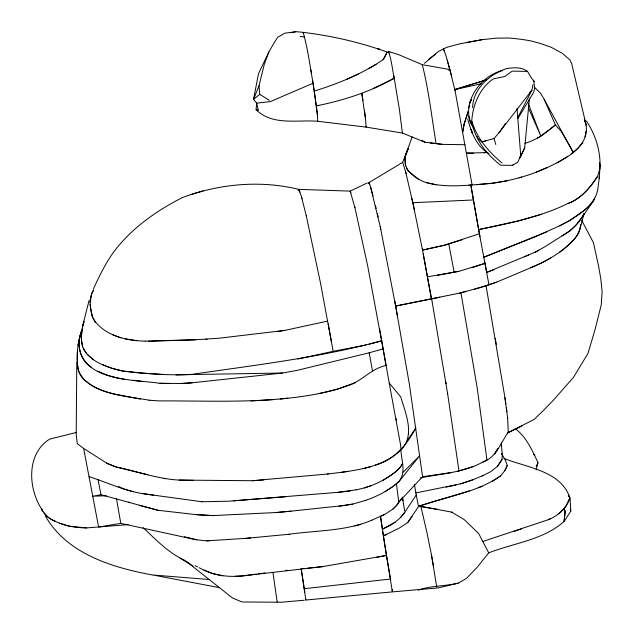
<?xml version="1.0" encoding="UTF-8"?>
<svg xmlns="http://www.w3.org/2000/svg" width="634" height="634" viewBox="0 0 634 634"><rect width="100%" height="100%" fill="white"/><g stroke="black" fill="none" stroke-linecap="round" stroke-linejoin="round"><path stroke-width="0.95" d="M468.677 116.26L470.333 122.56L473.875 128.052C458.406 106.583 479.676 75.375 502.627 70.556M76.801 362.418L76.207 434.449L77.277 443.657L83.585 448.381M90.163 302.616L91.764 293.296L93.578 290.047C88.332 298.305 89.933 309.027 92.738 317.903C103.382 335.497 125.944 340.838 145.257 341.132M354.826 207.239L367.712 266.026L383.087 348.882L369.043 352.837L296.633 370.494L282.447 373.03L189.828 374.591C167.313 375.479 144.734 373.672 122.394 370.985C107.788 367.427 90.337 362.505 83.125 347.963C80.043 339.499 81.398 330.005 84.053 321.636L82.658 325.916L89.132 300.286M81.366 337.787L82.214 328.729M412.14 136.928L405.784 154.625C401.053 168.43 414.224 178.32 425.66 182.41C447.073 188.56 469.826 184.866 491.667 183.345C518.232 179.794 544.376 171.212 567.089 156.883C578.462 150.155 588.558 138.767 586.046 124.644L571.686 63.646L569.942 59.945L562.326 53.335L551.168 47.273L539.788 43.278L530.103 40.711L520.942 39.253L509.467 38.016L496.042 38.175L481.88 39.72L459.523 43.881L446.487 47.423L438.221 51.616L424.455 63.376M77.411 351.624C77.269 361.039 76.143 372.245 83.751 379.306C101.606 395.386 126.816 396.084 149.244 400.228L149.632 400.268M140.479 399.095L121.997 395.521C105.846 392.668 85.281 387.223 78.465 370.589C75.866 357.101 77.419 343.065 81.802 330.116C73.409 351.632 85.21 368.647 106.663 375.059C123.828 380.812 142.19 380.836 159.95 383.301L181.07 383.499L191.983 382.817L282.447 373.03M79.615 340.014C77.966 350.713 82.111 361.808 91.661 367.514M289.572 534.208L246.047 538.345L206.581 540.842L195.843 539.692L120.793 523.375L98.603 527.052L83.64 448.436L107.344 463.541L115.943 466.941C136.984 471.355 157.541 478.947 179.176 480.089L252.292 480.723L328.333 473.947C353.344 470.761 381.502 468.415 400.664 450.156C415.619 435.732 405.601 413.431 400.743 396.868L389.213 383.047L400.514 444.569M408.51 433.854L408.581 432.459M402.162 133.021L366.135 127.109L317.745 121.284L317.452 115.079L314.266 91.066C338.54 83.537 362.458 73.79 383.522 59.39L387.2 52.051C360.136 42.391 331.685 35.75 303.155 32.366L303.171 32.794L302.275 32.191L295.761 31.7L284.65 33.237L277.621 37.335L273.658 43.611L268.871 51.956L258.474 73.734L253.552 99.316L256.659 103.152L258.347 110.205L256.112 109.698L256.651 103.16L270.243 101.63L313.053 83.26C310.089 66.245 307.847 48.984 303.155 32.366L303.171 32.802M585.967 131.214L585.039 136.92M599.193 178.606L599.986 167.59L599.55 162.732L599.93 168.478L597.704 176.212C590.167 187.553 581.029 198.878 567.731 203.546C539.7 217.327 508.951 223.398 478.607 229.627L488.957 284.737L474.62 289.104M304.772 591.99L301.158 568.555L305.857 600.041C349.58 595.865 393.199 591.641 436.929 588.059L431.429 554.742L426.92 532.505L420.944 506.614L419.074 506.027M392.184 589.62L392.319 591.371L383.277 535.865L398.794 528.376L407.67 522.638L418.519 506.55L415.849 492.935L460.775 483.805L472.916 479.779L482.807 475.674L490.668 471.72L497.286 466.584L501.969 459.602L502.382 455.141L501.209 442.92M559.568 252.173C568.547 245.279 579.833 237.029 580.641 224.769C580.205 235.729 570.505 243.084 562.984 249.828C553.006 257.127 542.197 263.181 530.721 267.77L496.525 282.17L482.759 286.893L459.436 293.154L395.648 306.048L380.281 226.806L370.581 187.078M533.345 80.573L534.414 81.715L531.546 78.148L527.504 71.404L512.256 71.095L504.807 76.476L493.236 78.941C479.621 88.166 472.695 105.165 471.744 121.173C474.66 139.274 486.397 154.26 500.662 165.197L512.446 165.371L517.693 162.217L524.675 147.841L529.453 98.183M599.423 176.878L597.822 188.908C595.54 204.196 581.64 212.707 569.831 220.473L559.822 225.744L536.412 236.308L483.885 257.214M472.647 107.685C472.996 88.53 489.535 74.558 506.447 68.623C513.492 67.592 521.505 66.768 527.504 71.404M532.972 84.671L531.871 90.242L517.867 117.385M468.732 107.923L470.166 101.812L471.514 99.53L470.166 101.812M77.887 345.3L80.241 335.544M259.021 85.796L259.718 94.379L253.552 99.316L259.021 85.796L264.259 64.359L268.871 51.956M536.158 469.937L537.965 462.598C532.219 450.314 526.386 436.858 515.141 428.647M501.962 459.602L497.286 466.584M580.372 227.558L584.049 213.595M373.069 195.985A148.237 5.492 79.7 0 0 370.573 187.085C370.074 186.665 369.479 181.673 368.259 183.044L402.669 162.328L408.011 148.879L405.253 156.321L405.633 165.918M272.977 572.581L277.185 602.213L242.085 601.975L232.575 598.052L185.968 561.138M562.104 235.975C571.123 230.808 579.23 223.303 583.763 213.888L583.153 215.718L576.599 224.436L569.95 230.839L544.978 246.721L535.048 252.229L486.714 272.398L484.899 262.516M277.256 601.999L280.466 602.3L304.201 600.24M400.894 449.855C401.314 460.347 406.418 472.148 399.024 481.42C389.371 490.304 377.381 496.351 365.041 500.567L352.805 504.093L344.111 505.512L291.054 511.162L276.258 512.518L212.715 515.601L196.358 514.657L158.048 510.299L100.933 494.718L92.905 496.2L106.322 495.772M597.704 176.212C590.159 187.553 581.029 198.886 567.723 203.554M405.784 154.625L408.011 148.879M492.594 481.214L500.694 475.769L504.862 470.626L507.255 465.435L505.449 460.332L501.724 453.912M504.862 470.626L507.263 465.427M93.372 288.993C100.529 273.484 108.081 257.848 119.406 244.882C136.635 224.61 159.118 209.402 182.671 197.436C219.554 183.844 260.305 179.937 298.677 189.36L301.372 196.429L306.262 215.711M521.021 155.702L524.675 147.841M536.15 466.347L537.965 462.598M594.747 197.982C589.905 208.507 578.58 213.761 569.831 220.466L559.822 225.736M420.374 477.893C441.161 473.756 463.359 472.607 482.379 462.297C495.875 457.851 500.495 443.491 507.818 432.792L508.238 431.865L507.668 418.313L504.933 397.653L486.064 285.736M581.6 220.164L593.448 242.671L598.718 266.795L600.786 278.746L602.118 291.791L601.294 304.669L595.152 329.212L587.987 353.392L573.334 377.547L553.038 400.553L543.195 410.65L534.24 419.367L507.818 432.8L508.238 431.857M298.677 189.36L298.249 190.121L298.677 189.36L350.158 191.111L367.268 182.957M450.481 472.702L422.585 476.697L398.738 502.128L397.352 504.561L393.238 508.872L384.759 514.348L380.503 516.29L382.294 529.192C391.035 525.443 399.468 520.3 404.817 512.217M497.833 448.595L494.647 454.087L497.833 448.603M517.907 118.542L533.622 92.366L534.7 88.078L533.709 80.954M503.99 458.406C526.735 467.726 561.407 470.674 570.101 498.443L570.766 511.147L564.371 521.172C543.663 539.954 513.873 542.997 488.727 552.856L477.22 567.224L466.505 578.359L458.311 583.121L437.809 588.003M401.908 497.888L397.367 504.545L393.08 508.967M416.213 495.043L405.015 511.971L400.736 517.265M504.458 125.167L505.464 123.646L499.41 132.205L494.044 138.537L481.745 141.937L477.568 138.109L477.283 136.445M407.4 440.361L415.825 428.021C406.917 444.751 394.372 459.904 375.376 465.11M583.145 215.711L594.003 200.154M407.67 522.622L412.1 516.401M582.892 142.484L577.764 148.332L573.033 152.279L544.138 99.197L540.43 93.119L534.311 87.104M499.085 132.617L531.871 90.242L529.81 92.295M558.911 513.912L565.607 506.772L569.863 497.825C567.058 508.183 557.999 515.751 548.315 519.706L482.347 541.626M403.2 472.179L419.629 455.83L399.04 481.42L394.53 485.295M512.446 165.371L513.294 164.634M571.377 153.674L573.025 152.279L570.79 147.635L561.066 131.159L555.432 124.938L544.13 99.189M428.774 59.192L435.59 54.159M395.061 522.305L382.857 528.914M383.087 348.89L385.995 365.525C370.589 368.576 360.976 382.516 345.926 386.217C337.114 389.545 327.937 391.907 318.688 393.643C266.153 403.937 212.382 400.64 159.205 400.918L149.236 400.228M383.039 59.723L387.192 52.051M567.081 156.883L557.056 162.986M500.694 475.777C476.467 492.919 445.773 496.454 418.519 506.55M385.218 491.493L393.381 486.191M537.458 138.141L541.285 135.874L555.432 124.938C546.246 132.561 536.729 139.995 525.031 143.316M368.584 68.623L376.12 64.319M383.15 480.152C390.282 475.714 398.271 471.244 402.463 463.676A58.914 23.109 -9.4 0 1 391.622 474.723C381.097 482.466 368.679 487.427 355.888 489.868M550.835 257.935L541.381 263.007L530.713 267.77M468.78 185.255L472.124 185.025L455.061 90.654L449.783 69.566L422.284 64.684L399.111 54.849L388.357 51.362C391.614 59.873 392.295 69.312 394.245 78.236C370.105 91.922 343.438 100.441 316.311 105.886L317.452 115.079M394.245 78.244L373.101 88.657M482.965 461.988L486.928 459.904L477.188 387.802L460.942 292.757L466.109 291.394M535.048 252.221L538.971 250.208M384.751 514.34L371.944 520.126M507.818 432.8L521.893 426.048M346.917 79.226L358.234 74.012M548.315 519.698L550.399 518.77M482.117 475.976L482.799 475.674M524.263 256.928L528.629 255.026M546.801 231.798L483.885 257.206M361.705 93.364L365.438 118.059L366.127 127.117L365.644 126.507M536.293 172.115L547.372 167.376M371.952 520.134L371.873 520.165C345.831 531.292 316.707 530.309 289.088 534.256M386.914 534.383L383.269 535.849M493.87 269.775L486.722 272.39M355.095 382.73L337.732 389.086L318.688 393.635M478.25 487.736L482.109 486.318M365.057 500.559L365.897 500.258M541.658 214.189L518.35 220.909L478.607 229.627L470.84 185.112L479.978 236.847M364.352 487.966L371.175 485.581M479.367 233.764L444.711 245.152L422.521 250.105L444.711 245.152L462.574 239.62M472.909 479.779L460.775 483.805M488.957 284.737L496.525 282.17M473.59 466.481L457.867 471.181M514.15 531.355L521.639 528.891M469.358 490.843L419.09 506.011L452.082 512.193M471.989 267.707L485.05 263.34L458.85 271.328L427.427 276.852L423.25 253.917M191.08 194.48L203.118 190.905M519.135 177.774L521.631 177.076M369.297 344.143L381.692 340.815C319.512 357.663 255.296 365.097 191.69 374.377L176.03 374.916M459.428 293.154L460.942 292.749M481.745 141.937L485.85 140.867M362.997 468.645L371.492 466.497M418.337 590.088C431.271 585.562 445.108 586.355 458.311 583.121M76.231 432.483L49.618 439.148C23.49 455.529 28.585 496.897 47.74 516.972C58.978 524.841 73.013 527.821 86.581 527.908L128.195 524.627M354.794 525.871L360.889 524.381M439.837 297.243L395.64 306.048L409.247 383.467L422.585 476.697M318.72 105.323L316.311 105.878L312.602 80.344M291.291 32.706L295.761 31.7M481.642 83.672L454.824 89.584L455.061 90.654M145.265 341.124L195.312 339.792L219.245 338.199L284.832 330.401L327.715 321.066M365.913 345.007L333.167 351.323M297.932 359.01L333.143 351.331L320.661 283.85L306.222 215.56M458.85 271.312L437.642 275.299M446.122 487.126L456.131 485.058M202.032 501.763L228.708 501.201L338.065 492.341L355.872 489.86M385.979 555.535L386.502 555.432L380.503 516.29M199.179 567.692C213.967 576.536 231.497 577.685 248.179 575.268L322.793 566.59L386.502 555.439L390.528 579.024L304.241 588.701M376.564 557.31L385.036 555.709M507.81 180.619L491.659 183.345L476.808 184.692M481.88 39.72L467.123 42.367M352.813 504.078L339.016 506.186M449.775 69.566L448.349 69.788L449.783 69.566L447.247 60.111M277.573 331.519L284.832 330.401M256.398 574.111L241.736 575.973L235.317 576.203M258.292 573.825L261.121 573.405M263.015 573.12L264.901 572.843M342.003 472.235L348.28 471.331M190.422 374.543L191.714 374.369M322.809 566.598L307.72 568.151M285.783 570.473L287.709 570.235M350.594 490.93L338.065 492.341M280.165 398.992L287.915 398.176M327.453 474.042L328.341 473.955M291.054 511.162L276.258 512.51M246.032 538.353L250.676 537.949M263.776 479.938L252.3 480.723M233.597 500.82L285.585 496.763M484.186 152.746L485.985 152.612L466.592 153.119L473.424 153.254M191.991 382.809L181.07 383.507M302.093 568.5L303.971 568.381M251.024 400.981L273.333 399.618M473.392 199.979L412.805 202.706L405.744 172.186L402.669 162.328M205.622 339.349L207.096 339.285M195.312 339.784L148.562 341.282M206.565 540.842L209.268 540.762M86.604 527.9L69.193 526.228L59.564 523.113M317.745 121.284C296.95 119.58 272.588 125.96 256.112 109.698L257.927 110.316M424.835 142.206L442.587 144.386L465.031 144.718M193.41 480.35L179.176 480.081M169.896 383.522L159.974 383.293M377.872 48.992L379.814 49.04M212.794 515.593L196.374 514.649M163.136 374.44L139.131 372.855L122.402 370.985L111.576 368.275L102.645 364.637M430.24 142.919L442.595 144.386M209.466 579.531L153.071 575.022L219.507 587.678M222.724 575.823L212.564 573.508L204.061 570.021M436.454 184.811L425.66 182.41M196.667 539.78L184.494 536.768M142.856 381.494L132.831 380.321M202.056 501.771L144.061 493.831C124.953 491.104 107.384 482.529 89.156 476.673M136.841 340.656L125.366 338.865M153.816 495.241L142 493.466M152.667 575.006C112.392 567.652 66.927 553.854 45.339 516.013M300.183 36.439L304.716 37.16M420.952 506.614L438.459 509.522M124.082 379.235L116.918 377.935L106.647 375.059L97.826 371.12M163.984 478.377L165.648 478.71M133.251 491.722L123.495 488.854L118.431 486.46M147.857 474.771L115.943 466.941L106.599 463.089M139.409 505.361L158.064 510.307M451.559 512.058L464.183 519.603L478.654 533.503L488.711 552.856M120.928 337.89L112.535 334.625M393.809 75.739L399.365 109.175L402.392 133.053L424.835 142.198L421.713 140.383M55.538 521.41C50.894 519.809 46.932 516.686 43.762 512.977M128.282 502.112L129.574 502.683M143.149 527.654C156.051 539.819 168.731 553.213 185.215 560.519M195.09 565.631L197.562 566.907M93.531 359.755L87.318 354.43M418.353 179.042L407.876 170.625L406.553 168.24M180.064 558.142L189.217 563.705M259.718 94.379L269.307 100.291M488.869 153.515C476.34 146.494 471.316 132.189 467.734 119.089M187.561 562.223L193.069 566.194M298.677 189.36L299.208 190.097M501.954 162.938C488.521 151.692 476.95 138.212 471.744 121.173M533.559 454.174L534.779 455.466M83.109 347.971L86.097 353.027M586.41 121.062C595.397 134.337 600.382 150.321 600.065 166.37M95.251 322.357L92.239 316.271L90.139 304.621M388.349 51.362L389.189 52.868M501.629 453.786L502.382 455.141M369.004 183.075L369.741 184.597M528.574 108.279L540.873 136.12L528.376 103.73M350.951 192.934L350.166 191.127L354.937 207.683M299.636 191.088L300.041 192.094M444.466 51.37L443.443 48.961L445.781 55.103L451.788 76.5M422.284 64.684C428.838 90.48 431.667 117.116 436.057 143.339M570.22 509.34L570.766 511.147M494.052 138.537L495.788 144.489M301.372 196.445L302.006 198.767M520.316 154.324L520.776 156.202L519.531 157.604L520.776 156.202L517.019 108.263M405.736 172.202L406.045 173.423M586.046 124.644L584.413 119.279L586.173 125.421M375.439 205.44L376.136 208.388M82.468 346.101L81.445 339.61M412.813 202.714L422.212 248.504M411.862 198.434L414.47 209.965M377.381 213.729L378.118 216.987M380.281 226.821L380.82 229.381M448.761 243.765L454.134 272.248M98.096 479.597L100.925 494.702M422.212 248.488L431.492 298.891L427.419 276.852M431.651 298.868L447.659 393.928M369.186 352.789L372.467 370.787M396.107 418.646L396.448 420.572M394.72 300.888L397.573 316.715M328.214 323.776L331.511 342.106M431.437 554.742L433.387 565.702M379.528 328.38L389.213 383.023M116.41 498.356L120.793 523.375M495.249 338.287L496.303 344.428M310.874 69.954L311.365 72.831M361.863 93.301L362.997 100.418M414.485 484.614L415.849 492.935M402.986 500.606L402.424 497.104L404.611 510.877M445.853 381.977L446.122 383.681M313.053 83.26L314.155 90.282M447.541 393.12L458.976 470.904M504.926 397.645L505.845 403.961M382.667 531.72L383.15 535.025M396.44 483.663L398.738 502.128M364.431 110.221L365.43 118.051M506.368 407.725L506.875 411.696M507.636 418.075L507.683 418.567M400.577 445.013L401.084 449.569M305.786 599.249L305.865 600.041M565.163 511.218L564.094 521.449L565.179 511.21L563.38 508.777L565.163 511.218M464.159 124.042L462.733 131.935L464.167 124.042L468.193 111.378L464.167 124.042M486.373 79.868L454.824 89.576L486.373 79.868M569.34 496.985L568.294 495.312L569.348 496.985M42.51 511.044L41.424 508.777L42.502 511.044M472.314 133.108L471.078 129.384L472.314 133.108"/></g></svg>
